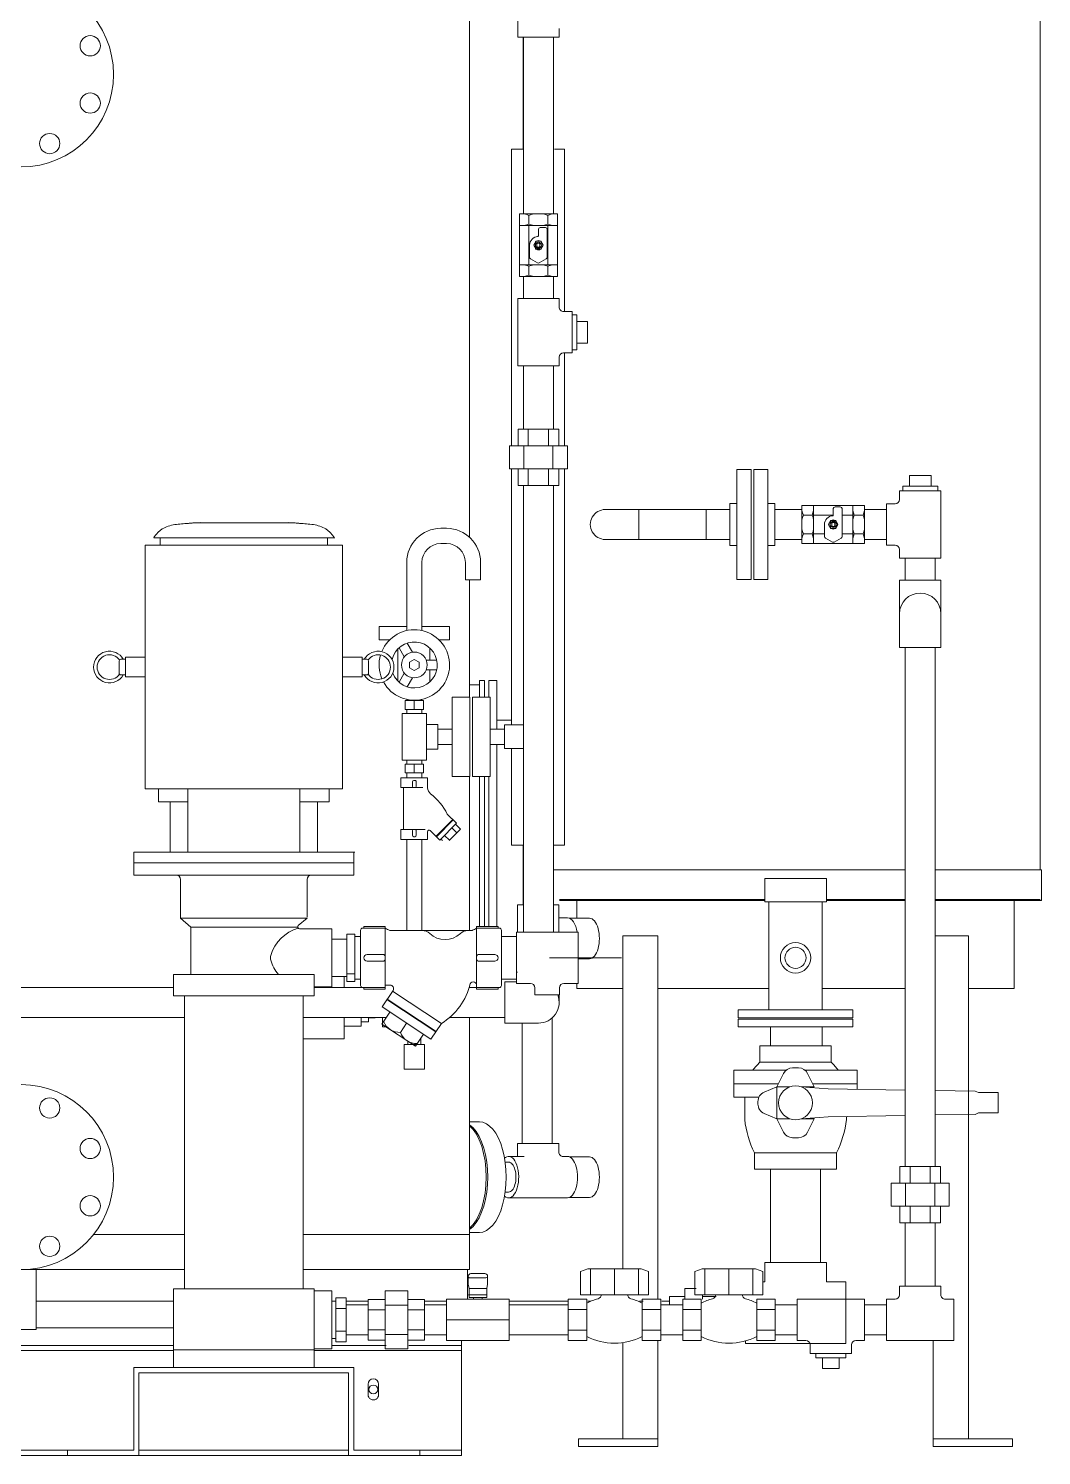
# Model space of a CAD drawing. Units: millimetres at full size. Extents: x -3234 to 3095, y -3490 to 3437.
# Drawn here: x 1945 to 3095, y -3356 to -1736 of the extents above; entities that cross this region are included whole.
import ezdxf

# ---------------------------------------------------------------- set-up
doc = ezdxf.new("R2010")
doc.units = ezdxf.units.MM
doc.header["$LTSCALE"] = 8
doc.linetypes.add('USER1', pattern=[50.8, 31.75, -6.35, 6.35, -6.35])
doc.linetypes.add('USER2', pattern=[19.05, 12.7, -6.35])
doc.layers.add('0-1_LY_1', color=7, linetype='Continuous', lineweight=18)

msp = doc.modelspace()

# ---------------------------------------------------------------- linework, layer by layer
at = {"layer": '0-1_LY_1'}
for p, q in [((3093.619, -1495.736), (3093.619, -2690.935)), ((2500.419, -1669.136), (2500.419, -1745.536)), ((2500.419, -1745.536), (2547.418, -1745.536)), ((2506.919, -1745.536), (2506.919, -1946.336)), ((2540.919, -1745.536), (2540.919, -1946.336)), ((2547.418, -1735.835), (2547.418, -1745.536)), ((2502.415, -2017.335), (2502.415, -1946.336)), ((2545.423, -1946.336), (2502.415, -1946.336)), ((2545.423, -1959.545), (2502.415, -1959.545)), ((2513.167, -1957.894), (2513.167, -1947.987)), ((2513.167, -2004.126), (2513.167, -1959.545)), ((2534.67, -1957.894), (2534.67, -1947.987)), ((2534.67, -2004.126), (2534.67, -1959.545)), ((2545.423, -2017.335), (2545.423, -1946.336)), ((2523.919, -1963.835), (2523.919, -1971.253)), ((2525.919, -1961.836), (2531.919, -1961.836)), ((2533.919, -1963.835), (2533.919, -1995.653)), ((2513.918, -1981.835), (2513.918, -1995.653)), ((2521.23, -1986.491), (2518.542, -1981.835)), ((2518.543, -1981.835), (2521.23, -1977.18)), ((2520.769, -1977.635), (2520.769, -1977.98)), ((2520.769, -1985.691), (2520.769, -1986.036)), ((2526.607, -1977.18), (2521.23, -1977.18)), ((2526.607, -1986.491), (2521.23, -1986.491)), ((2522.173, -1978.812), (2522.173, -1984.859)), ((2525.665, -1978.812), (2525.665, -1984.859)), ((2529.294, -1981.836), (2526.606, -1986.491)), ((2529.295, -1981.836), (2526.607, -1977.18)), ((2527.068, -1977.635), (2527.068, -1977.98)), ((2527.068, -1985.691), (2527.068, -1986.036)), ((2545.423, -2004.126), (2502.415, -2004.126)), ((2513.167, -2015.684), (2513.167, -2005.777)), ((2514.955, -1997.406), (2522.955, -2001.806)), ((2524.882, -2001.806), (2532.882, -1997.405)), ((2534.67, -2015.684), (2534.67, -2005.777)), ((2545.423, -2017.335), (2502.415, -2017.335)), ((2506.919, -2017.336), (2506.919, -2042.336)), ((2540.919, -2017.336), (2540.919, -2042.336)), ((2500.419, -2042.336), (2547.418, -2042.336)), ((2547.418, -2042.336), (2547.418, -2052.035)), ((2552.418, -2057.036), (2562.119, -2057.036)), ((2562.119, -2057.036), (2562.119, -2104.036)), ((2552.418, -2104.036), (2562.119, -2104.036)), ((2506.919, -2118.736), (2506.919, -2190.736)), ((2540.919, -2118.736), (2540.919, -2190.736)), ((2547.418, -2109.035), (2547.418, -2118.736)), ((2500.919, -2190.736), (2500.919, -2209.736)), ((2500.919, -2190.736), (2546.918, -2190.736)), ((2512.419, -2190.736), (2512.419, -2209.736)), ((2535.418, -2190.736), (2535.418, -2209.736)), ((2546.918, -2190.736), (2546.918, -2209.736)), ((2490.919, -2209.736), (2490.919, -2235.736)), ((2490.919, -2209.736), (2556.919, -2209.736)), ((2507.419, -2209.736), (2507.419, -2235.736)), ((2540.419, -2209.736), (2540.419, -2235.736)), ((2556.919, -2209.736), (2556.919, -2235.736)), ((2490.919, -2235.736), (2556.919, -2235.736)), ((2500.919, -2235.736), (2500.919, -2254.735)), ((2512.419, -2235.736), (2512.419, -2254.735)), ((2535.418, -2235.736), (2535.418, -2254.735)), ((2546.918, -2235.736), (2546.918, -2254.735)), ((2749.319, -2236.436), (2749.319, -2361.436)), ((2749.319, -2236.436), (2765.319, -2236.436)), ((2765.319, -2236.436), (2765.319, -2361.436)), ((2768.319, -2236.436), (2784.319, -2236.436)), ((2768.319, -2236.436), (2768.319, -2361.436)), ((2784.319, -2236.436), (2784.319, -2361.436)), ((2500.919, -2254.735), (2546.918, -2254.735)), ((2506.919, -2254.735), (2506.919, -2717.936)), ((2540.919, -2254.735), (2540.919, -2730.936)), ((2933.818, -2260.736), (2980.819, -2260.736)), ((2933.818, -2260.736), (2933.818, -2270.436)), ((2980.819, -2260.736), (2980.819, -2337.135)), ((2599.818, -2281.936), (2741.318, -2281.936)), ((2638.019, -2281.936), (2638.019, -2315.935)), ((2714.418, -2281.936), (2714.418, -2315.935)), ((2741.318, -2274.935), (2749.319, -2274.935)), ((2741.318, -2274.935), (2741.318, -2322.936)), ((2784.319, -2274.935), (2792.318, -2274.935)), ((2792.318, -2274.935), (2792.318, -2322.936)), ((2792.318, -2281.936), (2823.119, -2281.936)), ((2823.119, -2277.432), (2894.119, -2277.432)), ((2823.119, -2320.439), (2823.119, -2277.432)), ((2836.328, -2320.439), (2836.328, -2277.432)), ((2858.619, -2280.936), (2858.619, -2288.353)), ((2860.619, -2278.935), (2866.619, -2278.935)), ((2868.619, -2280.936), (2868.619, -2312.753)), ((2880.909, -2320.439), (2880.909, -2277.432)), ((2894.119, -2320.439), (2894.119, -2277.432)), ((2894.119, -2281.936), (2919.119, -2281.936)), ((2919.119, -2275.435), (2928.819, -2275.435)), ((2919.119, -2275.435), (2919.119, -2322.436)), ((2171.312, -2296.936), (2136.328, -2296.936)), ((2210.711, -2296.936), (2136.328, -2296.936)), ((2243.01, -2296.936), (2210.711, -2296.936)), ((2824.77, -2288.184), (2834.677, -2288.184)), ((2836.328, -2288.184), (2858.619, -2288.184)), ((2848.619, -2298.936), (2848.619, -2312.753)), ((2853.242, -2298.935), (2855.931, -2294.279)), ((2855.931, -2303.591), (2853.243, -2298.935)), ((2855.469, -2294.736), (2855.469, -2295.08)), ((2861.307, -2294.28), (2855.931, -2294.28)), ((2856.873, -2295.912), (2856.873, -2301.96)), ((2860.364, -2295.912), (2860.364, -2301.96)), ((2863.995, -2298.936), (2861.307, -2294.28)), ((2863.994, -2298.936), (2861.307, -2303.591)), ((2861.769, -2294.736), (2861.769, -2295.08)), ((2868.619, -2288.184), (2880.909, -2288.184)), ((2882.56, -2288.184), (2892.468, -2288.184)), ((2210.711, -2313.936), (2087.169, -2313.936)), ((2094.419, -2313.936), (2094.419, -2322.436)), ((2292.669, -2313.936), (2210.711, -2313.936)), ((2284.419, -2313.936), (2284.419, -2322.436)), ((2599.818, -2315.935), (2741.318, -2315.935)), ((2792.318, -2315.935), (2823.119, -2315.935)), ((2824.77, -2309.688), (2834.677, -2309.688)), ((2836.328, -2309.688), (2848.619, -2309.688)), ((2849.654, -2314.505), (2857.655, -2318.905)), ((2855.469, -2302.791), (2855.469, -2303.135)), ((2861.307, -2303.591), (2855.931, -2303.591)), ((2859.582, -2318.905), (2867.582, -2314.506)), ((2861.769, -2302.791), (2861.769, -2303.135)), ((2868.619, -2309.688), (2880.909, -2309.688)), ((2882.56, -2309.688), (2892.468, -2309.688)), ((2894.119, -2315.935), (2919.119, -2315.935)), ((2077.419, -2322.436), (2301.419, -2322.436)), ((2077.419, -2322.436), (2077.419, -2599.186)), ((2301.419, -2322.436), (2301.419, -2599.186)), ((2741.318, -2322.936), (2749.319, -2322.936)), ((2784.319, -2322.936), (2792.318, -2322.936)), ((2823.119, -2320.439), (2894.119, -2320.439)), ((2919.119, -2322.436), (2928.819, -2322.436)), ((2933.818, -2327.436), (2933.818, -2337.135)), ((2933.818, -2337.135), (2980.819, -2337.135)), ((2940.319, -2337.135), (2940.319, -2362.135)), ((2974.319, -2337.135), (2974.319, -2362.135)), ((2749.319, -2361.436), (2765.319, -2361.436)), ((2768.319, -2361.436), (2784.319, -2361.436)), ((2933.818, -2362.135), (2933.818, -2438.536)), ((2933.818, -2362.135), (2980.819, -2362.135)), ((2980.819, -2362.135), (2980.819, -2438.536)), ((2933.818, -2438.536), (2980.819, -2438.536)), ((2940.319, -2438.536), (2940.319, -3027.736)), ((2974.319, -2438.536), (2974.319, -3027.736)), ((2047.807, -2454.011), (2047.807, -2467.611)), ((2049.807, -2452.011), (2054.919, -2452.011)), ((2054.919, -2449.586), (2077.419, -2449.586)), ((2054.919, -2449.586), (2054.919, -2472.036)), ((2323.919, -2449.586), (2301.419, -2449.586)), ((2323.919, -2449.586), (2323.919, -2472.036)), ((2329.031, -2452.011), (2323.919, -2452.011)), ((2331.03, -2454.011), (2331.03, -2467.611)), ((2049.807, -2469.611), (2054.919, -2469.611)), ((2054.919, -2472.036), (2077.419, -2472.036)), ((2323.919, -2472.036), (2301.419, -2472.036)), ((2329.031, -2469.611), (2323.919, -2469.611)), ((2467.618, -2475.936), (2476.618, -2475.936)), ((2467.618, -2475.936), (2467.618, -2494.936)), ((2476.618, -2475.936), (2476.618, -2531.286)), ((2476.618, -2548.586), (2476.618, -2755.416)), ((2467.618, -2584.936), (2467.618, -2755.416)), ((2286.419, -2599.186), (2077.419, -2599.186)), ((2092.419, -2599.186), (2092.419, -2613.936)), ((2092.419, -2599.186), (2301.419, -2599.186)), ((2125.919, -2599.186), (2125.919, -2670.935)), ((2252.919, -2599.186), (2252.919, -2670.935)), ((2286.419, -2599.186), (2286.419, -2613.936)), ((2125.919, -2613.936), (2092.419, -2613.936)), ((2105.919, -2613.936), (2105.919, -2670.935)), ((2286.419, -2613.936), (2252.919, -2613.936)), ((2272.919, -2613.936), (2272.919, -2670.935)), ((2064.419, -2670.935), (2064.419, -2696.935)), ((2314.419, -2670.935), (2064.419, -2670.935)), ((2306.419, -2670.936), (2315.419, -2670.936)), ((2314.419, -2670.935), (2314.419, -2696.935)), ((2314.419, -2682.935), (2064.419, -2682.935)), ((2314.419, -2696.935), (2064.419, -2696.935)), ((2117.419, -2701.936), (2117.419, -2742.102)), ((2261.419, -2701.936), (2261.419, -2744.715)), ((2540.919, -2690.935), (2940.319, -2690.935)), ((2780.819, -2700.936), (2780.819, -2727.436)), ((2780.819, -2700.936), (2850.818, -2700.936)), ((2850.818, -2700.936), (2850.818, -2727.436)), ((2974.319, -2690.935), (3095.018, -2690.935)), ((3095.018, -2690.935), (3095.018, -2725.936)), ((2506.919, -2717.936), (2506.919, -2761.936)), ((2117.419, -2733.456), (2117.419, -2745.936)), ((2261.419, -2729.456), (2261.419, -2741.936)), ((2540.919, -2730.936), (2540.919, -2761.936)), ((2547.919, -2724.736), (2780.819, -2724.736)), ((2547.919, -2725.936), (2780.819, -2725.936)), ((2567.618, -2725.936), (2567.618, -2745.936)), ((2575.619, -2724.736), (2575.619, -2725.936)), ((2780.819, -2727.436), (2850.818, -2727.436)), ((2785.568, -2727.436), (2785.568, -2849.935)), ((2846.069, -2727.436), (2846.069, -2849.935)), ((2850.818, -2724.736), (2940.319, -2724.736)), ((2850.818, -2725.936), (2940.319, -2725.936)), ((2974.319, -2724.736), (3093.619, -2724.736)), ((2974.319, -2725.936), (3095.018, -2725.936)), ((3056.019, -2724.736), (3056.019, -2725.936)), ((3064.019, -2725.936), (3064.019, -2825.936)), ((2117.419, -2745.936), (2129.419, -2755.936)), ((2117.419, -2745.936), (2261.419, -2745.936)), ((2251.262, -2754.399), (2261.418, -2745.936)), ((2129.419, -2755.936), (2129.419, -2809.936)), ((2129.419, -2755.936), (2250.543, -2755.936)), ((2129.419, -2758.736), (2129.419, -2769.136)), ((2252.543, -2757.936), (2289.419, -2757.936)), ((2289.419, -2757.936), (2289.419, -2823.936)), ((2289.419, -2769.586), (2306.419, -2769.586)), ((2306.419, -2763.936), (2306.419, -2817.936)), ((2306.419, -2763.936), (2315.419, -2763.936)), ((2315.419, -2763.936), (2315.419, -2817.936)), ((2315.419, -2766.636), (2321.919, -2766.636)), ((2321.919, -2759.64), (2321.919, -2822.232)), ((2350.079, -2757.08), (2324.479, -2757.08)), ((2350.079, -2755.416), (2350.079, -2826.456)), ((2448.639, -2759.896), (2355.199, -2759.896)), ((2453.759, -2755.416), (2453.759, -2824.792)), ((2478.079, -2755.416), (2453.759, -2755.416)), ((2479.359, -2757.08), (2453.759, -2757.08)), ((2478.079, -2755.416), (2478.079, -2757.08)), ((2481.919, -2759.64), (2481.919, -2822.232)), ((2481.919, -2766.636), (2498.919, -2766.636)), ((2498.919, -2761.936), (2498.919, -2819.936)), ((2568.919, -2761.936), (2498.919, -2761.936)), ((2568.919, -2761.936), (2568.919, -2819.936)), ((2619.568, -2765.935), (2659.569, -2765.935)), ((2619.568, -2765.935), (2619.568, -3143.936)), ((2659.569, -2765.935), (2659.569, -3178.436)), ((2974.319, -2765.935), (3012.069, -2765.935)), ((3012.069, -3336.936), (3012.069, -2765.935)), ((2347.519, -2787.096), (2329.599, -2787.096)), ((2347.519, -2794.776), (2329.599, -2794.776)), ((2474.239, -2787.096), (2456.319, -2787.096)), ((2474.239, -2794.776), (2456.319, -2794.776)), ((2109.419, -2809.936), (2109.419, -2833.936)), ((2109.419, -2809.936), (2269.419, -2809.936)), ((2269.419, -2809.936), (2269.419, -2833.936)), ((2289.419, -2812.286), (2306.419, -2812.286)), ((2306.419, -2808.936), (2315.419, -2808.936)), ((2306.419, -2817.936), (2315.419, -2817.936)), ((2315.419, -2815.235), (2321.919, -2815.235)), ((2481.919, -2815.235), (2498.919, -2815.235)), ((2485.718, -2818.035), (2498.919, -2818.035)), ((2485.718, -2818.035), (2485.718, -2865.036)), ((1810.719, -2824.536), (2109.419, -2824.536)), ((2109.419, -2833.936), (2269.419, -2833.936)), ((2121.919, -3166.936), (2121.919, -2833.936)), ((2256.919, -2833.936), (2256.919, -3166.935)), ((2269.419, -2823.936), (2289.419, -2823.936)), ((2269.419, -2824.536), (2323.363, -2824.536)), ((2350.079, -2824.792), (2324.479, -2824.792)), ((2325.759, -2824.792), (2325.759, -2826.456)), ((2350.079, -2826.456), (2325.759, -2826.456)), ((2358.852, -2827.933), (2346.42, -2846.736)), ((2355.648, -2821.976), (2350.079, -2821.976)), ((2358.173, -2828.96), (2413.695, -2865.669)), ((2445.333, -2824.536), (2453.759, -2824.536)), ((2453.759, -2824.792), (2453.759, -2826.456)), ((2479.359, -2824.792), (2453.759, -2824.792)), ((2478.079, -2826.456), (2453.759, -2826.456)), ((2478.079, -2824.792), (2478.079, -2826.456)), ((2514.919, -2819.936), (2498.919, -2819.936)), ((2519.919, -2824.936), (2519.919, -2832.936)), ((2547.919, -2832.936), (2519.919, -2832.936)), ((2547.418, -2832.936), (2547.418, -2841.536)), ((2547.919, -2824.936), (2547.919, -2832.936)), ((2552.919, -2819.936), (2568.919, -2819.936)), ((2567.618, -2819.936), (2567.618, -2825.936)), ((2567.618, -2825.936), (2619.568, -2825.936)), ((2659.569, -2825.936), (2785.568, -2825.936)), ((2846.069, -2825.936), (2940.319, -2825.936)), ((3012.069, -2825.936), (3064.019, -2825.936)), ((2346.42, -2846.736), (2401.942, -2883.445)), ((2351.926, -2838.408), (2407.448, -2875.117)), ((2352.279, -2837.874), (2407.801, -2874.583)), ((1810.719, -2858.536), (2121.919, -2858.536)), ((2256.919, -2858.536), (2351.048, -2858.536)), ((2355.069, -2852.454), (2346.033, -2866.121)), ((2346.033, -2866.121), (2384.257, -2891.394)), ((2374.181, -2865.091), (2367.263, -2875.554)), ((2413.695, -2865.669), (2401.942, -2883.445)), ((2423.262, -2858.536), (2485.718, -2858.536)), ((2485.718, -2865.036), (2523.919, -2865.036)), ((2750.818, -2860.436), (2880.819, -2860.436)), ((2880.819, -2860.436), (2880.819, -2869.435)), ((2393.293, -2877.727), (2384.257, -2891.394)), ((2787.569, -2869.435), (2787.569, -2890.935)), ((2846.069, -2869.435), (2846.069, -2890.935)), ((2934.319, -3027.736), (2934.319, -3046.736)), ((2934.319, -3027.736), (2980.319, -3027.736)), ((2945.818, -3027.736), (2945.818, -3046.736)), ((2968.819, -3027.736), (2968.819, -3046.736)), ((2980.319, -3027.736), (2980.319, -3046.736)), ((2787.569, -3030.936), (2787.569, -3136.936)), ((2844.068, -3030.936), (2844.068, -3136.936)), ((2924.319, -3046.736), (2924.319, -3072.736)), ((2924.319, -3046.736), (2990.319, -3046.736)), ((2940.819, -3046.736), (2940.819, -3072.736)), ((2973.819, -3046.736), (2973.819, -3072.736)), ((2990.319, -3046.736), (2990.319, -3072.736)), ((2924.319, -3072.736), (2990.319, -3072.736)), ((2934.319, -3072.736), (2934.319, -3091.736)), ((2945.818, -3072.736), (2945.818, -3091.736)), ((2968.819, -3072.736), (2968.819, -3091.736)), ((2980.319, -3072.736), (2980.319, -3091.736)), ((2934.319, -3091.736), (2980.319, -3091.736)), ((2940.319, -3091.736), (2940.319, -3163.735)), ((2974.319, -3091.736), (2974.319, -3163.735)), ((2780.819, -3136.936), (2780.819, -3158.935)), ((2780.819, -3136.936), (2850.818, -3136.936)), ((2850.818, -3136.936), (2850.818, -3158.935)), ((1953.518, -3144.936), (1953.518, -3212.935)), ((2778.779, -3158.935), (2780.819, -3158.935)), ((2850.818, -3158.935), (2872.819, -3158.935)), ((2872.819, -3158.935), (2872.819, -3178.435)), ((2269.419, -3166.936), (2109.419, -3166.936)), ((2109.419, -3166.936), (2109.419, -3255.936)), ((2269.419, -3166.936), (2269.419, -3255.936)), ((2269.419, -3168.936), (2289.418, -3168.936)), ((2289.418, -3168.936), (2289.418, -3234.936)), ((2349.719, -3168.936), (2375.719, -3168.936)), ((2349.719, -3168.936), (2349.719, -3234.936)), ((2375.719, -3168.936), (2375.719, -3234.936)), ((2690.153, -3166.435), (2702.858, -3166.435)), ((2690.153, -3166.435), (2690.153, -3178.436)), ((2710.153, -3173.436), (2710.153, -3178.436)), ((2933.818, -3163.735), (2933.818, -3173.436)), ((2933.818, -3163.735), (2980.819, -3163.735)), ((2980.819, -3163.735), (2980.819, -3173.436)), ((1953.518, -3180.936), (2109.419, -3180.936)), ((2289.418, -3180.586), (2293.718, -3180.586)), ((2293.718, -3176.936), (2305.719, -3176.936)), ((2293.718, -3176.936), (2293.718, -3226.936)), ((2293.718, -3188.936), (2305.719, -3188.936)), ((2305.719, -3176.936), (2305.719, -3226.936)), ((2305.719, -3180.936), (2330.719, -3180.936)), ((2305.719, -3184.936), (2330.719, -3184.936)), ((2330.719, -3178.935), (2349.719, -3178.935)), ((2330.719, -3178.935), (2330.719, -3224.935)), ((2330.719, -3190.436), (2349.719, -3190.436)), ((2349.719, -3185.435), (2375.719, -3185.435)), ((2375.719, -3178.935), (2394.718, -3178.935)), ((2375.719, -3190.436), (2394.718, -3190.436)), ((2394.718, -3178.935), (2394.718, -3224.935)), ((2394.718, -3180.936), (2419.718, -3180.936)), ((2394.718, -3184.936), (2419.718, -3184.936)), ((2490.718, -3180.936), (2557.719, -3180.936)), ((2490.718, -3184.936), (2557.719, -3184.936)), ((2579.919, -3180.936), (2583.041, -3180.936)), ((2638.597, -3180.936), (2642.918, -3180.936)), ((2662.719, -3184.936), (2687.719, -3184.936)), ((2663.918, -3180.936), (2672.903, -3180.936)), ((2672.903, -3175.435), (2690.153, -3175.435)), ((2672.903, -3175.435), (2672.903, -3184.936)), ((2710.153, -3175.435), (2725.868, -3175.435)), ((2792.719, -3184.936), (2817.719, -3184.936)), ((2817.719, -3178.435), (2894.119, -3178.435)), ((2817.719, -3178.435), (2817.719, -3225.435)), ((2894.119, -3178.435), (2894.119, -3225.435)), ((2894.119, -3184.936), (2919.119, -3184.936)), ((2919.119, -3178.435), (2928.819, -3178.435)), ((2919.119, -3178.435), (2919.119, -3225.435)), ((1686.518, -3212.935), (1953.518, -3212.935)), ((1953.518, -3210.936), (2109.419, -3210.936)), ((2289.418, -3223.286), (2293.718, -3223.286)), ((2293.718, -3214.936), (2305.719, -3214.936)), ((2305.719, -3218.936), (2330.719, -3218.936)), ((2330.719, -3213.436), (2349.719, -3213.436)), ((2349.719, -3218.436), (2375.719, -3218.436)), ((2375.719, -3213.436), (2394.718, -3213.436)), ((2394.718, -3218.936), (2419.718, -3218.936)), ((2490.718, -3218.936), (2557.719, -3218.936)), ((2662.719, -3218.936), (2687.719, -3218.936)), ((2792.719, -3218.936), (2817.719, -3218.936)), ((2894.119, -3218.936), (2919.119, -3218.936)), ((2269.419, -3235.936), (2109.419, -3235.936)), ((2269.419, -3234.936), (2289.418, -3234.936)), ((2293.718, -3226.936), (2305.719, -3226.936)), ((2330.719, -3224.935), (2349.719, -3224.935)), ((2349.719, -3234.936), (2375.719, -3234.936)), ((2375.719, -3224.935), (2394.718, -3224.935)), ((2619.568, -3227.808), (2619.568, -3336.936)), ((2659.569, -3225.436), (2659.569, -3345.936)), ((2758.818, -3225.915), (2758.818, -3228.935)), ((2758.818, -3228.935), (2832.419, -3228.935)), ((2817.719, -3225.435), (2827.418, -3225.435)), ((2838.919, -3240.135), (2838.919, -3245.135)), ((2872.918, -3240.135), (2872.918, -3245.135)), ((2879.419, -3230.436), (2879.419, -3240.135)), ((2884.419, -3225.435), (2894.119, -3225.435)), ((2919.119, -3225.435), (2995.518, -3225.435)), ((2972.069, -3225.435), (2972.069, -3345.936)), ((2064.418, -3255.936), (2064.418, -3349.935)), ((2064.418, -3255.936), (2314.418, -3255.936)), ((2314.418, -3255.936), (2314.418, -3349.935)), ((2838.919, -3245.135), (2872.918, -3245.135)), ((2846.419, -3245.135), (2846.419, -3257.136)), ((2865.419, -3245.135), (2865.419, -3257.136)), ((2070.419, -3261.936), (2070.419, -3355.936)), ((2070.419, -3261.936), (2308.419, -3261.936)), ((2308.419, -3261.936), (2308.419, -3355.936)), ((2846.419, -3257.136), (2865.419, -3257.136)), ((2569.569, -3336.936), (2569.569, -3345.936)), ((2569.569, -3336.936), (2659.569, -3336.936)), ((2972.069, -3336.936), (3062.069, -3336.936)), ((3062.069, -3336.936), (3062.069, -3345.936)), ((1989.418, -3349.935), (1989.418, -3355.936)), ((2389.418, -3349.935), (2389.418, -3355.936)), ((2569.569, -3345.936), (2659.569, -3345.936)), ((2972.069, -3345.936), (3062.069, -3345.936)), ((2308.419, -3355.936), (2389.418, -3355.936))]:
    msp.add_line(p, q, dxfattribs=at)
at = {"layer": '0-1_LY_1', "color": 3}
for p, q in [((2445.819, -2313.521), (2445.819, -1675.536)), ((2506.519, -1745.536), (2506.519, -1872.936)), ((2506.919, -1872.936), (2493.519, -1872.936)), ((2493.519, -1872.936), (2493.519, -2209.736)), ((2553.519, -1872.936), (2542.119, -1872.936)), ((2553.519, -1872.936), (2553.519, -2057.036)), ((2567.619, -2060.985), (2562.119, -2060.985)), ((2567.619, -2060.985), (2567.619, -2100.486)), ((2579.619, -2068.485), (2567.619, -2068.485)), ((2553.519, -2104.036), (2553.519, -2209.736)), ((2567.619, -2100.486), (2562.119, -2100.486)), ((2493.519, -2235.736), (2493.519, -2526.436)), ((2553.519, -2235.736), (2553.519, -2662.936)), ((2945.268, -2243.236), (2945.268, -2255.236)), ((2937.768, -2255.236), (2937.768, -2260.736)), ((2937.768, -2255.236), (2977.269, -2255.236)), ((2977.269, -2255.236), (2977.269, -2260.736)), ((2413.019, -2303.286), (2419.619, -2303.286)), ((2413.019, -2320.586), (2419.619, -2320.586)), ((2374.369, -2341.936), (2374.369, -2419.383)), ((2391.669, -2341.936), (2391.669, -2419.383)), ((2440.969, -2341.936), (2440.969, -2361.936)), ((2458.269, -2341.936), (2458.269, -2361.936)), ((2440.969, -2361.936), (2458.269, -2361.936)), ((2445.819, -2494.936), (2445.819, -2361.936)), ((2374.369, -2414.936), (2343.019, -2414.936)), ((2343.019, -2414.936), (2343.019, -2429.936)), ((2354.952, -2429.936), (2343.019, -2429.936)), ((2423.019, -2414.936), (2391.669, -2414.936)), ((2423.019, -2429.936), (2411.085, -2429.936)), ((2423.019, -2414.936), (2423.019, -2429.936)), ((2364.223, -2440.381), (2364.223, -2476.491)), ((2371.568, -2449.27), (2365.644, -2439.009)), ((2380.806, -2443.937), (2374.882, -2433.676)), ((2400.628, -2439.222), (2400.628, -2453.103)), ((2377.707, -2455.369), (2383.019, -2452.302)), ((2377.707, -2461.502), (2377.707, -2455.369)), ((2383.018, -2464.569), (2377.707, -2461.502)), ((2383.018, -2452.302), (2388.33, -2455.369)), ((2388.33, -2461.502), (2383.019, -2464.569)), ((2388.33, -2455.369), (2388.33, -2461.502)), ((2396.681, -2453.103), (2408.53, -2453.103)), ((2365.644, -2477.863), (2371.568, -2467.601)), ((2374.881, -2483.196), (2380.806, -2472.935)), ((2396.681, -2463.769), (2408.53, -2463.769)), ((2400.628, -2463.769), (2400.628, -2477.65)), ((2456.819, -2475.936), (2456.819, -2494.936)), ((2446.019, -2494.936), (2426.019, -2494.936)), ((2426.019, -2494.936), (2426.019, -2584.936)), ((2445.819, -2480.936), (2456.819, -2480.936)), ((2446.019, -2494.936), (2446.019, -2584.936)), ((2469.019, -2494.936), (2449.019, -2494.936)), ((2449.019, -2494.936), (2449.019, -2584.936)), ((2469.019, -2494.936), (2469.019, -2584.936)), ((2393.519, -2498.936), (2372.519, -2498.936)), ((2372.519, -2508.936), (2372.519, -2498.936)), ((2393.519, -2508.936), (2372.519, -2508.936)), ((2374.369, -2497.49), (2374.369, -2498.936)), ((2374.369, -2508.936), (2374.369, -2513.436)), ((2383.018, -2508.936), (2383.018, -2498.936)), ((2391.669, -2497.49), (2391.669, -2498.936)), ((2391.669, -2508.936), (2391.669, -2513.436)), ((2393.519, -2508.936), (2393.519, -2498.936)), ((2369.019, -2513.436), (2369.019, -2566.436)), ((2397.019, -2513.436), (2369.019, -2513.436)), ((2397.019, -2513.436), (2397.019, -2566.436)), ((2409.519, -2525.936), (2397.019, -2525.936)), ((2409.519, -2525.936), (2409.519, -2553.936)), ((2476.618, -2520.936), (2493.519, -2520.936)), ((2426.019, -2531.286), (2409.519, -2531.286)), ((2485.519, -2531.286), (2469.019, -2531.286)), ((2409.519, -2553.936), (2397.019, -2553.936)), ((2426.019, -2548.586), (2409.519, -2548.586)), ((2485.519, -2548.586), (2469.019, -2548.586)), ((2506.519, -2553.436), (2485.519, -2553.436)), ((2493.519, -2553.436), (2493.519, -2662.936)), ((2397.019, -2566.436), (2369.019, -2566.436)), ((2372.519, -2580.936), (2372.519, -2570.936)), ((2393.519, -2570.936), (2372.519, -2570.936)), ((2374.369, -2566.436), (2374.369, -2570.936)), ((2383.018, -2580.936), (2383.018, -2570.936)), ((2391.669, -2566.436), (2391.669, -2570.936)), ((2393.519, -2580.936), (2393.519, -2570.936)), ((2367.881, -2586.436), (2367.881, -2597.68)), ((2367.881, -2586.436), (2398.156, -2586.436)), ((2393.519, -2580.936), (2372.519, -2580.936)), ((2374.369, -2580.936), (2374.369, -2586.436)), ((2380.765, -2591.161), (2380.765, -2596.367)), ((2382.515, -2589.411), (2383.522, -2589.411)), ((2385.272, -2591.161), (2385.272, -2596.367)), ((2391.669, -2580.936), (2391.669, -2586.436)), ((2398.156, -2586.436), (2398.156, -2597.802)), ((2446.019, -2584.936), (2426.019, -2584.936)), ((2445.819, -2759.896), (2445.819, -2584.936)), ((2469.019, -2584.936), (2449.019, -2584.936)), ((2456.819, -2584.936), (2456.819, -2755.416)), ((2462.818, -2584.936), (2462.818, -2755.416)), ((2367.881, -2597.68), (2392.523, -2597.68)), ((2370.637, -2597.68), (2370.637, -2645.192)), ((2407.747, -2652.973), (2426.642, -2633.811)), ((2408.369, -2653.587), (2427.265, -2634.425)), ((2412.108, -2657.273), (2431.003, -2638.112)), ((2420.412, -2627.667), (2431.003, -2638.112)), ((2429.911, -2639.219), (2435.518, -2644.749)), ((2367.881, -2645.192), (2367.881, -2656.436)), ((2367.881, -2645.192), (2395.334, -2645.192)), ((2367.881, -2656.436), (2398.156, -2656.436)), ((2374.369, -2656.436), (2374.369, -2657.896)), ((2380.765, -2646.505), (2380.765, -2651.711)), ((2382.515, -2653.461), (2383.522, -2653.461)), ((2385.272, -2646.505), (2385.272, -2651.711)), ((2391.669, -2656.436), (2391.669, -2657.896)), ((2398.156, -2647.314), (2398.156, -2656.436)), ((2401.099, -2646.418), (2412.107, -2657.273)), ((2413.2, -2656.166), (2414.954, -2657.896)), ((2417.378, -2651.929), (2422.985, -2657.459)), ((2422.554, -2657.896), (2435.518, -2644.749)), ((2425.733, -2643.456), (2431.341, -2648.986)), ((2374.369, -2759.896), (2374.369, -2657.896)), ((2391.669, -2759.896), (2391.669, -2657.896)), ((2506.919, -2662.936), (2493.519, -2662.936)), ((2506.519, -2662.936), (2506.519, -2730.735)), ((2553.519, -2662.936), (2540.919, -2662.936)), ((2500.019, -2730.735), (2500.019, -2761.936)), ((2500.019, -2730.735), (2506.919, -2730.735)), ((2540.919, -2730.735), (2547.019, -2730.735)), ((2542.119, -2730.735), (2547.019, -2730.735)), ((2547.019, -2730.735), (2547.019, -2761.936)), ((2547.019, -2745.436), (2556.929, -2745.436)), ((2559.267, -2745.936), (2581.943, -2745.936)), ((2568.919, -2791.935), (2581.943, -2791.935)), ((2303.518, -2824.536), (2303.518, -2812.286)), ((2500.019, -2807.136), (2500.419, -2807.136)), ((2445.818, -2824.536), (2445.818, -2822.91)), ((2303.518, -2882.936), (2303.518, -2858.536)), ((2322.519, -2868.686), (2322.519, -2858.536)), ((2331.019, -2863.686), (2322.519, -2863.686)), ((2331.019, -2863.686), (2331.019, -2858.536)), ((2338.519, -2858.936), (2331.019, -2858.936)), ((2338.519, -2858.936), (2338.519, -2858.536)), ((2347.019, -2869.436), (2347.019, -2858.536)), ((2445.819, -2858.536), (2445.819, -3144.936)), ((2445.819, -2926.536), (2445.819, -2858.536)), ((2505.319, -2865.036), (2505.319, -3001.736)), ((2539.319, -2859.286), (2539.319, -3001.736)), ((2303.518, -2882.936), (2256.919, -2882.936)), ((2322.519, -2868.686), (2303.518, -2868.686)), ((2351.046, -2869.436), (2347.019, -2869.436)), ((2390.519, -2881.924), (2390.519, -2889.436)), ((2371.519, -2889.436), (2371.519, -2917.436)), ((2394.519, -2889.436), (2371.519, -2889.436)), ((2375.519, -2885.616), (2375.519, -2889.436)), ((2856.203, -2890.935), (2775.434, -2890.935)), ((2775.434, -2890.935), (2775.434, -2909.397)), ((2856.203, -2890.935), (2856.203, -2909.397)), ((2856.203, -2909.397), (2775.434, -2909.397)), ((2812.43, -2915.935), (2819.207, -2915.935)), ((2805.022, -2918.628), (2745.818, -2918.628)), ((2745.818, -2918.628), (2745.818, -2949.012)), ((2750.807, -2918.628), (2760.038, -2918.628)), ((2760.038, -2918.628), (2769.269, -2918.628)), ((2802.073, -2922.388), (2794.664, -2937.474)), ((2885.819, -2918.628), (2826.615, -2918.628)), ((2836.972, -2937.474), (2829.564, -2922.388)), ((2885.819, -2918.628), (2885.819, -2940.315)), ((2745.818, -2933.82), (2796.459, -2933.82)), ((2780.2, -2943.544), (2794.665, -2937.474)), ((2794.665, -2937.474), (2809.257, -2937.474)), ((2794.665, -2973.628), (2794.665, -2937.474)), ((2822.38, -2937.474), (2836.973, -2937.474)), ((2822.38, -2937.474), (2852.742, -2939.782)), ((2835.178, -2933.82), (2885.819, -2933.82)), ((2852.742, -2939.781), (2940.319, -2941.194)), ((2974.319, -2941.742), (3019.665, -2942.474)), ((3019.665, -2942.474), (3023.511, -2944.012)), ((3023.511, -2944.012), (3045.818, -2944.012)), ((3045.818, -2944.012), (3045.818, -2967.089)), ((2774.35, -2949.012), (2745.818, -2949.012)), ((2758.126, -2974.427), (2758.126, -2949.012)), ((2773.126, -2956.918), (2773.126, -2954.184)), ((2445.819, -2977.104), (2456.938, -2977.104)), ((2780.2, -2967.558), (2794.665, -2973.628)), ((2802.073, -2988.714), (2794.665, -2973.628)), ((2794.665, -2973.628), (2809.257, -2973.628)), ((2852.742, -2971.32), (2822.38, -2973.628)), ((2822.38, -2973.628), (2836.973, -2973.628)), ((2836.972, -2973.628), (2829.564, -2988.714)), ((2836.973, -2973.628), (2836.973, -2972.519)), ((2852.742, -2971.32), (2940.319, -2969.908)), ((2873.511, -2970.985), (2873.511, -2974.428)), ((2974.319, -2969.36), (3019.665, -2968.628)), ((3023.511, -2967.089), (3019.664, -2968.628)), ((3023.511, -2967.089), (3045.818, -2967.089)), ((2812.43, -2995.166), (2819.207, -2995.166)), ((2500.019, -3001.736), (2500.019, -3016.436)), ((2500.019, -3001.736), (2547.019, -3001.736)), ((2547.019, -3001.736), (2547.019, -3011.436)), ((2769.187, -3012.474), (2769.187, -3030.936)), ((2862.451, -3012.474), (2769.187, -3012.474)), ((2862.451, -3012.474), (2862.451, -3030.936)), ((2486.212, -3022.936), (2490.108, -3022.936)), ((2490.108, -3016.436), (2507.604, -3016.436)), ((2552.019, -3016.436), (2556.929, -3016.436)), ((2559.267, -3016.935), (2581.943, -3016.935)), ((2862.451, -3030.936), (2769.187, -3030.936)), ((2486.212, -3056.936), (2490.108, -3056.936)), ((2490.108, -3063.436), (2556.929, -3063.436)), ((2559.268, -3062.936), (2581.943, -3062.936)), ((2121.919, -3104.936), (2018.981, -3104.936)), ((2445.819, -3104.936), (2256.919, -3104.936)), ((2445.819, -3102.768), (2456.835, -3102.768)), ((2121.919, -3144.936), (1425.919, -3144.936)), ((2445.819, -3144.936), (2256.919, -3144.936)), ((2443.219, -3178.436), (2443.219, -3144.936)), ((2444.219, -3161.342), (2444.219, -3152.436)), ((2464.219, -3154.435), (2446.219, -3154.435)), ((2463.219, -3149.436), (2447.219, -3149.436)), ((2466.219, -3161.342), (2466.219, -3152.436)), ((2571.658, -3146.936), (2579.901, -3143.936)), ((2571.659, -3173.436), (2571.659, -3146.936)), ((2640.536, -3143.936), (2579.901, -3143.936)), ((2582.952, -3173.436), (2582.952, -3143.936)), ((2610.218, -3173.436), (2610.218, -3143.936)), ((2637.485, -3173.436), (2637.485, -3143.936)), ((2648.778, -3146.936), (2640.536, -3143.936)), ((2648.779, -3173.436), (2648.779, -3146.936)), ((2701.658, -3146.936), (2709.901, -3143.936)), ((2701.658, -3173.436), (2701.658, -3146.936)), ((2770.536, -3143.936), (2709.901, -3143.936)), ((2712.952, -3173.436), (2712.952, -3143.936)), ((2740.218, -3173.436), (2740.218, -3143.936)), ((2767.485, -3173.436), (2767.485, -3143.936)), ((2778.779, -3146.936), (2770.536, -3143.936)), ((2778.779, -3173.436), (2778.779, -3146.936)), ((2444.218, -3161.343), (2445.218, -3166.343)), ((2465.218, -3166.343), (2445.219, -3166.343)), ((2445.219, -3166.343), (2445.219, -3176.436)), ((2465.218, -3173.436), (2445.219, -3173.436)), ((2465.218, -3176.436), (2465.218, -3166.343)), ((2465.219, -3166.343), (2466.219, -3161.343)), ((2648.779, -3173.436), (2571.659, -3173.436)), ((2778.779, -3173.436), (2701.658, -3173.436)), ((2725.218, -3173.436), (2725.218, -3173.155)), ((2755.218, -3173.436), (2755.218, -3173.155)), ((2490.718, -3178.436), (2419.718, -3178.436)), ((2419.718, -3178.436), (2419.718, -3225.436)), ((2465.218, -3176.436), (2445.219, -3176.436)), ((2450.219, -3178.436), (2450.219, -3176.436)), ((2460.219, -3178.436), (2460.219, -3176.436)), ((2490.718, -3178.436), (2490.718, -3225.436)), ((2557.719, -3178.436), (2557.719, -3225.436)), ((2578.719, -3178.436), (2557.719, -3178.436)), ((2578.719, -3190.186), (2557.719, -3190.186)), ((2578.719, -3178.436), (2578.719, -3225.436)), ((2641.719, -3178.436), (2641.719, -3225.436)), ((2662.719, -3178.436), (2641.719, -3178.436)), ((2662.719, -3190.186), (2641.719, -3190.186)), ((2662.719, -3178.436), (2662.719, -3225.436)), ((2708.719, -3178.436), (2687.719, -3178.436)), ((2687.719, -3178.436), (2687.719, -3225.436)), ((2708.719, -3190.186), (2687.719, -3190.186)), ((2708.719, -3178.436), (2708.719, -3225.436)), ((2771.719, -3178.436), (2771.719, -3225.436)), ((2792.719, -3178.436), (2771.719, -3178.436)), ((2792.719, -3190.186), (2771.719, -3190.186)), ((2792.719, -3178.436), (2792.719, -3225.436)), ((2490.718, -3201.936), (2419.718, -3201.936)), ((2578.719, -3213.686), (2557.719, -3213.686)), ((2662.719, -3213.686), (2641.719, -3213.686)), ((2708.719, -3213.686), (2687.719, -3213.686)), ((2792.719, -3213.686), (2771.719, -3213.686)), ((1046.519, -3230.936), (2109.419, -3230.936)), ((1046.519, -3236.936), (2109.419, -3236.936)), ((2269.419, -3236.936), (2436.519, -3236.936)), ((2289.418, -3230.936), (2350.919, -3230.936)), ((2376.918, -3230.936), (2436.519, -3230.936)), ((2490.718, -3225.436), (2419.718, -3225.436)), ((2436.519, -3225.436), (2436.519, -3355.936)), ((2578.719, -3225.436), (2557.719, -3225.436)), ((2662.719, -3225.436), (2641.719, -3225.436)), ((2708.719, -3225.436), (2687.719, -3225.436)), ((2792.719, -3225.436), (2771.719, -3225.436)), ((2330.519, -3274.936), (2330.519, -3286.936)), ((2342.519, -3274.936), (2342.519, -3286.936)), ((1046.519, -3349.936), (2064.418, -3349.936)), ((2070.419, -3349.936), (2308.419, -3349.936)), ((2280.419, -3349.936), (2205.419, -3349.936)), ((2314.418, -3349.936), (2436.519, -3349.936)), ((2286.419, -3355.936), (2205.419, -3355.936))]:
    msp.add_line(p, q, dxfattribs=at)
at = {"layer": '0-1_LY_1', "linetype": 'USER1'}
msp.add_line((2536.474, -2790.936), (2618.236, -2790.936), dxfattribs=at)
at = {"layer": '0-1_LY_1', "color": 3, "linetype": 'USER2'}
for p in [(2872.819, -3178.435), (2832.188, -3228.935)]:
    msp.add_line(p, (2872.819, -3228.935), dxfattribs=at)
at = {"layer": '0-1_LY_1'}
for points in [[(2507.816, -1959.545), (2510.566, -1958.855), (2513.168, -1957.893)], [(2513.167, -1947.987), (2510.567, -1947.025), (2507.818, -1946.335)], [(2518.517, -1946.335), (2515.767, -1947.025), (2513.165, -1947.987)], [(2513.166, -1957.894), (2515.767, -1958.855), (2518.515, -1959.545)], [(2529.32, -1959.545), (2532.07, -1958.855), (2534.672, -1957.893)], [(2534.671, -1947.987), (2532.071, -1947.025), (2529.322, -1946.335)], [(2540.021, -1946.335), (2537.271, -1947.025), (2534.669, -1947.987)], [(2534.67, -1957.894), (2537.271, -1958.855), (2540.019, -1959.545)], [(2513.167, -2005.777), (2510.567, -2004.816), (2507.818, -2004.126)], [(2518.632, -2004.103), (2515.823, -2004.798), (2513.166, -2005.777)], [(2534.68, -2005.781), (2532.031, -2004.803), (2529.23, -2004.108)], [(2540.021, -2004.126), (2537.271, -2004.815), (2534.669, -2005.778)], [(2507.726, -2017.353), (2510.523, -2016.659), (2513.168, -2015.683)], [(2513.158, -2015.68), (2515.806, -2016.658), (2518.607, -2017.353)], [(2529.205, -2017.358), (2532.015, -2016.663), (2534.671, -2015.684)], [(2534.67, -2015.684), (2537.271, -2016.646), (2540.019, -2017.335)], [(2500.419, -2042.336), (2500.419, -2118.736), (2547.418, -2118.736)], [(2823.101, -2282.743), (2823.795, -2285.54), (2824.77, -2288.185)], [(2834.676, -2288.184), (2835.638, -2285.584), (2836.328, -2282.835)], [(2880.909, -2282.834), (2881.599, -2285.583), (2882.561, -2288.185)], [(2892.467, -2288.184), (2893.429, -2285.584), (2894.119, -2282.835)], [(2087.169, -2313.936), (2087.742, -2313.122), (2088.333, -2312.315), (2088.943, -2311.519), (2089.572, -2310.734), (2090.219, -2309.962), (2090.885, -2309.207), (2091.569, -2308.47), (2092.272, -2307.752), (2092.993, -2307.057), (2093.732, -2306.387), (2094.489, -2305.742), (2095.264, -2305.127), (2096.057, -2304.542), (2096.869, -2303.989), (2098.46, -2303.034), (2100.111, -2302.195), (2101.815, -2301.464), (2103.568, -2300.832), (2105.364, -2300.289), (2107.198, -2299.827), (2109.063, -2299.437), (2110.956, -2299.109), (2112.869, -2298.835), (2114.797, -2298.605), (2116.736, -2298.41), (2118.679, -2298.241), (2120.622, -2298.089), (2122.558, -2297.945), (2124.482, -2297.8), (2125.513, -2297.719), (2126.54, -2297.635), (2127.562, -2297.551), (2128.582, -2297.467), (2129.598, -2297.384), (2130.612, -2297.303), (2131.624, -2297.225), (2132.635, -2297.152), (2133.645, -2297.084), (2134.654, -2297.023)], [(2134.654, -2297.023), (2135.664, -2296.969), (2136.675, -2296.923), (2137.687, -2296.887), (2138.701, -2296.862), (2139.717, -2296.848)], [(2244.683, -2297.023), (2243.673, -2296.969), (2242.663, -2296.923), (2241.651, -2296.887), (2240.637, -2296.862), (2239.62, -2296.848)], [(2292.169, -2313.936), (2291.596, -2313.122), (2291.005, -2312.315), (2290.394, -2311.519), (2289.766, -2310.734), (2289.119, -2309.962), (2288.453, -2309.207), (2287.769, -2308.47), (2287.066, -2307.752), (2286.346, -2307.057), (2285.607, -2306.387), (2284.849, -2305.742), (2284.074, -2305.127), (2283.281, -2304.542), (2282.469, -2303.989), (2280.878, -2303.034), (2279.227, -2302.195), (2277.523, -2301.464), (2275.77, -2300.832), (2273.974, -2300.289), (2272.14, -2299.827), (2270.274, -2299.437), (2268.382, -2299.109), (2266.469, -2298.835), (2264.54, -2298.605), (2262.601, -2298.41), (2260.658, -2298.241), (2258.716, -2298.089), (2256.78, -2297.945), (2254.856, -2297.8), (2253.824, -2297.719), (2252.798, -2297.635), (2251.775, -2297.551), (2250.756, -2297.467), (2249.739, -2297.384), (2248.725, -2297.303), (2247.713, -2297.225), (2246.703, -2297.152), (2245.693, -2297.084), (2244.683, -2297.023)], [(2824.774, -2288.175), (2823.796, -2290.823), (2823.101, -2293.624)], [(2836.351, -2293.649), (2835.655, -2290.84), (2834.676, -2288.183)], [(2882.561, -2288.183), (2881.599, -2290.784), (2880.909, -2293.532)], [(2894.119, -2293.534), (2893.429, -2290.784), (2892.467, -2288.183)], [(2823.096, -2304.222), (2823.791, -2307.032), (2824.77, -2309.688)], [(2824.77, -2309.687), (2823.808, -2312.287), (2823.119, -2315.036)], [(2834.673, -2309.697), (2835.65, -2307.048), (2836.346, -2304.247)], [(2836.328, -2315.037), (2835.638, -2312.288), (2834.676, -2309.686)], [(2880.909, -2304.338), (2881.599, -2307.087), (2882.561, -2309.689)], [(2882.561, -2309.687), (2881.599, -2312.287), (2880.909, -2315.036)], [(2892.467, -2309.688), (2893.429, -2307.088), (2894.119, -2304.339)], [(2894.119, -2315.037), (2893.429, -2312.288), (2892.467, -2309.686)], [(2350.079, -2755.416), (2325.759, -2755.416), (2325.759, -2757.08)], [(2750.818, -2849.935), (2880.819, -2849.935), (2880.819, -2858.935)], [(2750.818, -2849.935), (2750.818, -2858.935), (2880.819, -2858.935)], [(2750.818, -2860.436), (2750.818, -2869.435), (2880.819, -2869.435)], [(2985.819, -3178.435), (2995.518, -3178.435), (2995.518, -3225.435)], [(2832.419, -3230.436), (2832.419, -3240.135), (2879.419, -3240.135)]]:
    msp.add_lwpolyline(points, dxfattribs=at)
at = {"layer": '0-1_LY_1', "color": 3}
for points in [[(2579.619, -2068.485), (2579.619, -2092.986), (2567.619, -2092.986)], [(2945.268, -2243.236), (2969.769, -2243.236), (2969.769, -2255.236)], [(2456.819, -2475.936), (2462.818, -2475.936), (2462.818, -2494.936)], [(2506.519, -2526.436), (2485.519, -2526.436), (2485.519, -2553.436)], [(2567.805, -2761.936), (2567.133, -2758.482), (2566.205, -2755.29), (2565.044, -2752.441), (2563.679, -2750.005), (2562.146, -2748.044), (2560.481, -2746.607), (2558.728, -2745.73), (2556.929, -2745.436)], [(2581.943, -2791.935), (2583.399, -2791.75), (2584.829, -2791.174), (2586.211, -2790.218), (2587.519, -2788.897), (2588.732, -2787.235), (2589.828, -2785.26), (2590.79, -2783.006), (2591.6, -2780.51), (2592.245, -2777.817), (2592.714, -2774.972), (2592.999, -2772.023), (2593.094, -2769.022), (2592.999, -2766.019), (2592.714, -2763.066), (2592.245, -2760.214), (2591.6, -2757.511), (2590.79, -2755.003), (2589.828, -2752.733), (2588.732, -2750.741), (2587.519, -2749.06), (2586.211, -2747.72), (2584.829, -2746.742), (2583.399, -2746.144), (2581.943, -2745.936)], [(2394.519, -2889.436), (2394.519, -2917.436), (2371.519, -2917.436)], [(2778.692, -2918.628), (2787.923, -2918.628), (2797.153, -2918.628)], [(2834.461, -2918.628), (2843.692, -2918.628), (2852.922, -2918.628)], [(2862.345, -2918.628), (2871.577, -2918.628), (2880.807, -2918.628)], [(2445.825, -3099.301), (2449.683, -3095.916), (2453.279, -3091.471), (2456.547, -3086.052), (2459.424, -3079.761), (2461.856, -3072.716), (2463.798, -3065.051), (2465.211, -3056.911), (2466.069, -3048.45), (2466.357, -3039.827), (2466.069, -3031.207), (2465.21, -3022.752), (2463.796, -3014.622), (2461.855, -3006.971), (2459.423, -2999.943), (2456.545, -2993.672), (2453.277, -2988.276), (2449.68, -2983.857), (2445.823, -2980.499)], [(2456.887, -3102.768), (2460.863, -3102.23), (2464.771, -3100.627), (2468.544, -3097.985), (2472.117, -3094.35), (2475.43, -3089.784), (2478.426, -3084.365), (2481.053, -3078.185), (2483.267, -3071.352), (2485.029, -3063.98), (2486.31, -3056.198), (2487.088, -3048.137), (2487.348, -3039.936), (2487.088, -3031.734), (2486.31, -3023.674), (2485.029, -3015.891), (2483.267, -3008.52), (2481.053, -3001.686), (2478.426, -2995.507), (2475.43, -2990.088), (2472.117, -2985.522), (2468.544, -2981.887), (2464.771, -2979.245), (2460.863, -2977.641), (2456.887, -2977.104)], [(2445.833, -3097.946), (2449.837, -3093.775), (2453.502, -3088.438), (2456.749, -3082.05), (2459.507, -3074.751), (2461.716, -3066.697), (2463.329, -3058.064), (2464.31, -3049.038), (2464.639, -3039.815), (2464.308, -3030.595), (2463.324, -3021.577), (2461.71, -3012.957), (2459.499, -3004.921), (2456.739, -2997.643), (2453.491, -2991.281), (2449.825, -2985.973), (2445.82, -2981.834)], [(2485.503, -3061.461), (2487.051, -3062.594), (2488.662, -3063.255), (2490.304, -3063.431), (2491.941, -3063.117), (2493.54, -3062.322), (2495.068, -3061.06), (2496.492, -3059.358), (2497.784, -3057.252), (2498.915, -3054.786), (2499.864, -3052.01), (2500.609, -3048.983), (2501.136, -3045.768), (2501.433, -3042.431), (2501.494, -3039.042), (2501.319, -3035.672), (2500.91, -3032.391), (2500.276, -3029.267), (2499.43, -3026.365), (2498.391, -3023.745), (2497.179, -3021.462), (2495.82, -3019.564), (2494.341, -3018.09), (2492.775, -3017.071), (2491.153, -3016.528), (2489.51, -3016.472), (2487.879, -3016.905), (2486.676, -3017.55), (2485.515, -3018.461)], [(2490.108, -3056.936), (2491.184, -3056.79), (2492.241, -3056.356), (2493.262, -3055.642), (2494.229, -3054.658), (2495.125, -3053.423), (2495.936, -3051.956), (2496.647, -3050.285), (2497.246, -3048.436), (2497.723, -3046.441), (2498.069, -3044.336), (2498.279, -3042.155), (2498.35, -3039.936), (2498.279, -3037.717), (2498.069, -3035.536), (2497.723, -3033.43), (2497.246, -3031.436), (2496.647, -3029.587), (2495.936, -3027.915), (2495.125, -3026.449), (2494.229, -3025.213), (2493.262, -3024.23), (2492.241, -3023.515), (2491.184, -3023.081), (2490.108, -3022.936)], [(2556.929, -3063.436), (2558.416, -3063.235), (2559.878, -3062.635), (2561.289, -3061.647), (2562.625, -3060.288), (2563.865, -3058.58), (2564.985, -3056.553), (2565.968, -3054.242), (2566.796, -3051.686), (2567.455, -3048.929), (2567.934, -3046.018), (2568.225, -3043.004), (2568.322, -3039.936), (2568.225, -3036.869), (2567.934, -3033.854), (2567.455, -3030.943), (2566.796, -3028.186), (2565.968, -3025.63), (2564.985, -3023.319), (2563.865, -3021.292), (2562.626, -3019.585), (2561.289, -3018.225), (2559.878, -3017.237), (2558.416, -3016.637), (2556.929, -3016.436)], [(2581.943, -3062.936), (2583.399, -3062.739), (2584.829, -3062.152), (2586.211, -3061.185), (2587.519, -3059.854), (2588.731, -3058.183), (2589.828, -3056.199), (2590.79, -3053.937), (2591.6, -3051.436), (2592.245, -3048.737), (2592.714, -3045.889), (2592.999, -3042.938), (2593.094, -3039.936), (2592.999, -3036.934), (2592.714, -3033.983), (2592.245, -3031.134), (2591.6, -3028.436), (2590.79, -3025.934), (2589.828, -3023.672), (2588.731, -3021.689), (2587.519, -3020.017), (2586.211, -3018.686), (2584.829, -3017.719), (2583.399, -3017.132), (2581.943, -3016.936)], [(1046.519, -3230.936), (1046.519, -3355.936), (2436.519, -3355.936)]]:
    msp.add_lwpolyline(points, dxfattribs=at)
for centre, radius in [((1936.518, -1787.936), 105), ((2015.048, -1755.408), 11.5), ((2015.048, -1820.464), 11.5), ((1969.047, -1866.465), 11.5), ((2383.019, -2458.436), 14.667), ((1936.518, -3039.936), 105), ((2815.819, -2955.551), 19.231), ((1969.047, -2961.406), 11.5), ((2015.048, -3007.408), 11.5), ((2015.048, -3072.464), 11.5), ((1969.047, -3118.466), 11.5), ((2336.519, -3280.936), 5)]:
    msp.add_circle(centre, radius, dxfattribs=at)
at = {"layer": '0-1_LY_1'}
for centre, radius in [((2523.919, -1981.835), 3.492), ((2858.619, -2298.936), 3.492), ((2815.819, -2790.935), 17.25), ((2815.819, -2790.935), 12)]:
    msp.add_circle(centre, radius, dxfattribs=at)
for centre, radius, start, end in [((2523.919, -1981.835), 10, 93.24487, 179.99996), ((2523.319, -1971.253), 0.6, 273.2449, 0), ((2525.919, -1963.835), 2, 89.99998, 179.99996), ((2531.919, -1963.835), 2, 0, 89.99998), ((2523.919, -1981.835), 5.25, 122.47458, 126.86989), ((2523.919, -1981.835), 5.25, 233.13011, 237.52536), ((2523.919, -1981.835), 5.25, 62.4747, 117.52526), ((2523.919, -1981.835), 5.25, 242.47474, 297.5253), ((2523.919, -1981.835), 2.328, 41.40964, 138.59033), ((2523.919, -1981.835), 2.328, 221.40962, 318.59038), ((2523.919, -1981.835), 5.25, 53.1301, 57.525), ((2523.919, -1981.835), 5.25, 302.47489, 306.8699), ((2515.919, -1995.653), 2, 179.99996, 241.18917), ((2523.919, -2000.053), 2, 241.18924, 298.81079), ((2531.919, -1995.653), 2, 298.81079, 0), ((2552.418, -2052.035), 5, 179.99996, 270), ((2552.418, -2109.035), 5, 89.99998, 179.99996), ((2599.818, -2298.936), 17, 89.99998, 270), ((2860.619, -2280.936), 2, 89.99998, 179.99996), ((2866.619, -2280.936), 2, 0, 89.99998), ((2928.819, -2270.436), 5, 270.00002, 0), ((2858.619, -2298.936), 10, 93.24487, 179.99996), ((2858.619, -2298.936), 5.25, 122.47458, 126.86989), ((2858.619, -2298.936), 5.25, 62.4747, 117.52526), ((2858.619, -2298.936), 2.328, 41.40964, 138.59033), ((2858.619, -2298.936), 2.328, 221.40962, 318.59038), ((2858.018, -2288.353), 0.6, 273.2449, 0), ((2858.619, -2298.936), 5.25, 53.1301, 57.525), ((2850.619, -2312.753), 2, 179.99996, 241.18917), ((2858.619, -2298.936), 5.25, 233.13011, 237.52536), ((2858.619, -2298.936), 5.25, 242.47474, 297.5253), ((2858.619, -2298.936), 5.25, 302.47489, 306.8699), ((2866.619, -2312.753), 2, 298.81079, 0), ((2858.619, -2317.153), 2, 241.18924, 298.81079), ((2928.819, -2327.436), 5, 0, 89.99998), ((2957.319, -2400.336), 23.5, 0, 179.99996), ((2036.919, -2460.811), 18, 29.26758, 330.7324), ((2341.919, -2460.811), 18, 209.26762, 150.73238), ((2036.919, -2460.811), 14, 35.50917, 324.49081), ((2049.807, -2454.011), 2, 89.99998, 179.99996), ((2329.031, -2454.011), 2, 0.00004, 89.99998), ((2341.919, -2460.811), 14, 215.50921, 144.49079), ((2049.807, -2467.611), 2, 179.99996, 270), ((2329.031, -2467.611), 2, 270.00002, 0.00004), ((2112.419, -2701.936), 5, 0, 89.99998), ((2266.419, -2701.936), 5, 89.99998, 179.99996), ((2263.194, -2800.595), 44.828, 105.53761, 163.89837), ((2252.543, -2755.936), 2, 129.80571, 270.00004), ((2324.479, -2759.64), 2.56, 89.99998, 179.99996), ((2371.091, -2724.938), 38.4, 236.82563, 245.55275), ((2391.812, -2772.696), 12.8, 47.16651, 89.99998), ((2417.919, -2744.536), 25.6, 227.16659, 312.83344), ((2444.026, -2772.696), 12.8, 89.99998, 132.83336), ((2432.747, -2724.938), 38.4, 294.44729, 303.17436), ((2479.359, -2759.64), 2.56, 0, 89.99998), ((2229.732, -2790.936), 10, 163.89832, 196.10173), ((2263.194, -2781.276), 44.828, 196.10167, 219.74066), ((2329.599, -2790.936), 3.84, 89.99998, 179.99996), ((2329.599, -2790.936), 3.84, 179.99996, 269.99995), ((2347.519, -2789.656), 2.56, 0, 89.99998), ((2347.519, -2792.216), 2.56, 269.99996, 0), ((2456.319, -2789.656), 2.56, 89.99998, 179.99996), ((2456.319, -2792.216), 2.56, 179.99996, 269.99995), ((2474.239, -2790.936), 3.84, 0, 89.99998), ((2474.239, -2790.936), 3.84, 269.99996, 0), ((2449.919, -2821.976), 3.84, 0, 179.99996), ((2324.479, -2822.232), 2.56, 179.99996, 269.99995), ((2355.648, -2825.816), 3.84, 326.52901, 89.99998), ((2373.929, -2802.348), 74.772, 302.12923, 346.25341), ((2479.359, -2822.232), 2.56, 269.99996, 0), ((2514.919, -2824.936), 5, 359.99998, 89.99996), ((2523.919, -2841.536), 23.5, 270.00002, 21.46693), ((2552.919, -2824.936), 5, 90.00004, 180.00002), ((2366.072, -2856.583), 19.009, 199.46728, 273.59084), ((2385.185, -2869.219), 19.009, 199.46728, 273.59078), ((2928.819, -3173.436), 5, 270.00002, 0), ((2985.819, -3173.436), 5, 179.99996, 270), ((2827.418, -3230.436), 5, 0, 89.99998), ((2884.419, -3230.436), 5, 89.99998, 179.99996)]:
    msp.add_arc(centre, radius, start, end, dxfattribs=at)
at = {"layer": '0-1_LY_1', "color": 3}
for centre, radius, start, end in [((2413.019, -2341.936), 38.65, 89.99998, 179.99996), ((2419.619, -2341.936), 38.65, 0, 89.99998), ((2413.019, -2341.936), 21.35, 89.99998, 179.99996), ((2419.619, -2341.936), 21.35, 0, 89.99998), ((2383.019, -2458.436), 40, 208.8795, 157.73425), ((2383.019, -2458.436), 26.063, 200.49255, 166.1212), ((2383.019, -2458.436), 40, 163.51071, 203.10305), ((2382.515, -2591.161), 1.75, 89.99998, 179.99996), ((2383.522, -2591.161), 1.75, 359.99996, 89.99998), ((2382.078, -2596.367), 1.312, 179.99996, 269.99995), ((2383.959, -2596.367), 1.312, 269.99996, 359.99995), ((2406.906, -2597.802), 8.75, 179.99996, 231.62751), ((2357.589, -2660.087), 70.695, 27.29558, 51.62755), ((2382.515, -2651.711), 1.75, 179.99996, 269.99995), ((2382.078, -2646.505), 1.312, 89.99998, 179.99996), ((2383.522, -2651.711), 1.75, 269.99996, 359.99995), ((2383.959, -2646.505), 1.312, 359.99996, 89.99998), ((2399.871, -2647.664), 1.75, 45.39996, 191.5479), ((2810.131, -2948.025), 51.923, 131.93139, 145.51661), ((2812.43, -2927.474), 11.539, 89.99998, 153.84564), ((2819.207, -2927.474), 11.539, 26.15433, 89.99998), ((2821.506, -2948.025), 51.923, 34.48339, 48.0686), ((2784.665, -2954.184), 11.539, 112.765, 179.99996), ((2829.665, -2941.32), 3.846, 54.25601, 89.99998), ((2784.665, -2956.918), 11.539, 179.99996, 247.23498), ((2872.809, -2961.72), 115.385, 186.32282, 206.09562), ((2758.828, -2961.72), 115.385, 333.90446, 353.67714), ((2812.43, -2983.628), 11.539, 206.15436, 270.00002), ((2819.207, -2983.628), 11.539, 270.00002, 333.84567), ((2552.019, -3011.436), 5, 179.99996, 270), ((2447.219, -3152.436), 3, 90.00004, 180.00002), ((2446.219, -3152.436), 2, 179.99996, 270), ((2463.219, -3152.436), 3, 0.00006, 90.00004), ((2464.219, -3152.436), 2, 270.00002, 0), ((2445.219, -3175.436), 2, 89.99998, 180.00002), ((2590.218, -3173.155), 5, 285.48728, 0), ((2630.218, -3173.155), 5, 179.99996, 254.5129), ((2720.218, -3173.155), 5, 285.48728, 356.78539), ((2760.218, -3173.155), 5, 179.99996, 254.5129), ((2610.219, -3245.336), 69.9, 105.48725, 116.78498), ((2610.219, -3245.336), 69.9, 63.21499, 74.51288), ((2740.218, -3245.336), 69.9, 105.48725, 116.78498), ((2740.218, -3245.336), 69.9, 63.21499, 74.51288), ((2610.219, -3158.536), 69.9, 243.21502, 296.78502), ((2740.218, -3158.536), 69.9, 243.21502, 296.78502), ((2336.519, -3274.936), 6, 0, 179.99996), ((2336.519, -3286.936), 6, 179.99996, 359.99998)]:
    msp.add_arc(centre, radius, start, end, dxfattribs=at)

doc.saveas('drawing.dxf')
